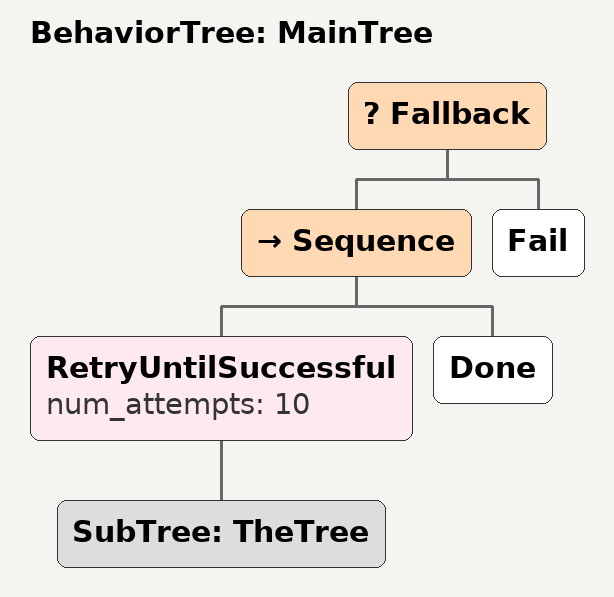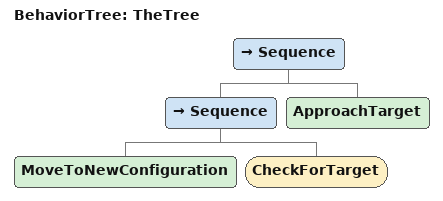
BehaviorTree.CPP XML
<root BTCPP_format="4" main_tree_to_execute="MainTree">
    <BehaviorTree ID="MainTree">
        <Fallback>
            <Sequence>
                <RetryUntilSuccessful num_attempts="10">
                    <SubTree ID="TheTree" />
                </RetryUntilSuccessful>
                <Done />
            </Sequence>
            <Fail />
        </Fallback>
    </BehaviorTree>

    <BehaviorTree ID="TheTree">
        <Sequence>
            <Sequence>
                <MoveToNewConfiguration />
                <CheckForTarget />
            </Sequence>
            <ApproachTarget />
        </Sequence>
    </BehaviorTree>
</root>
